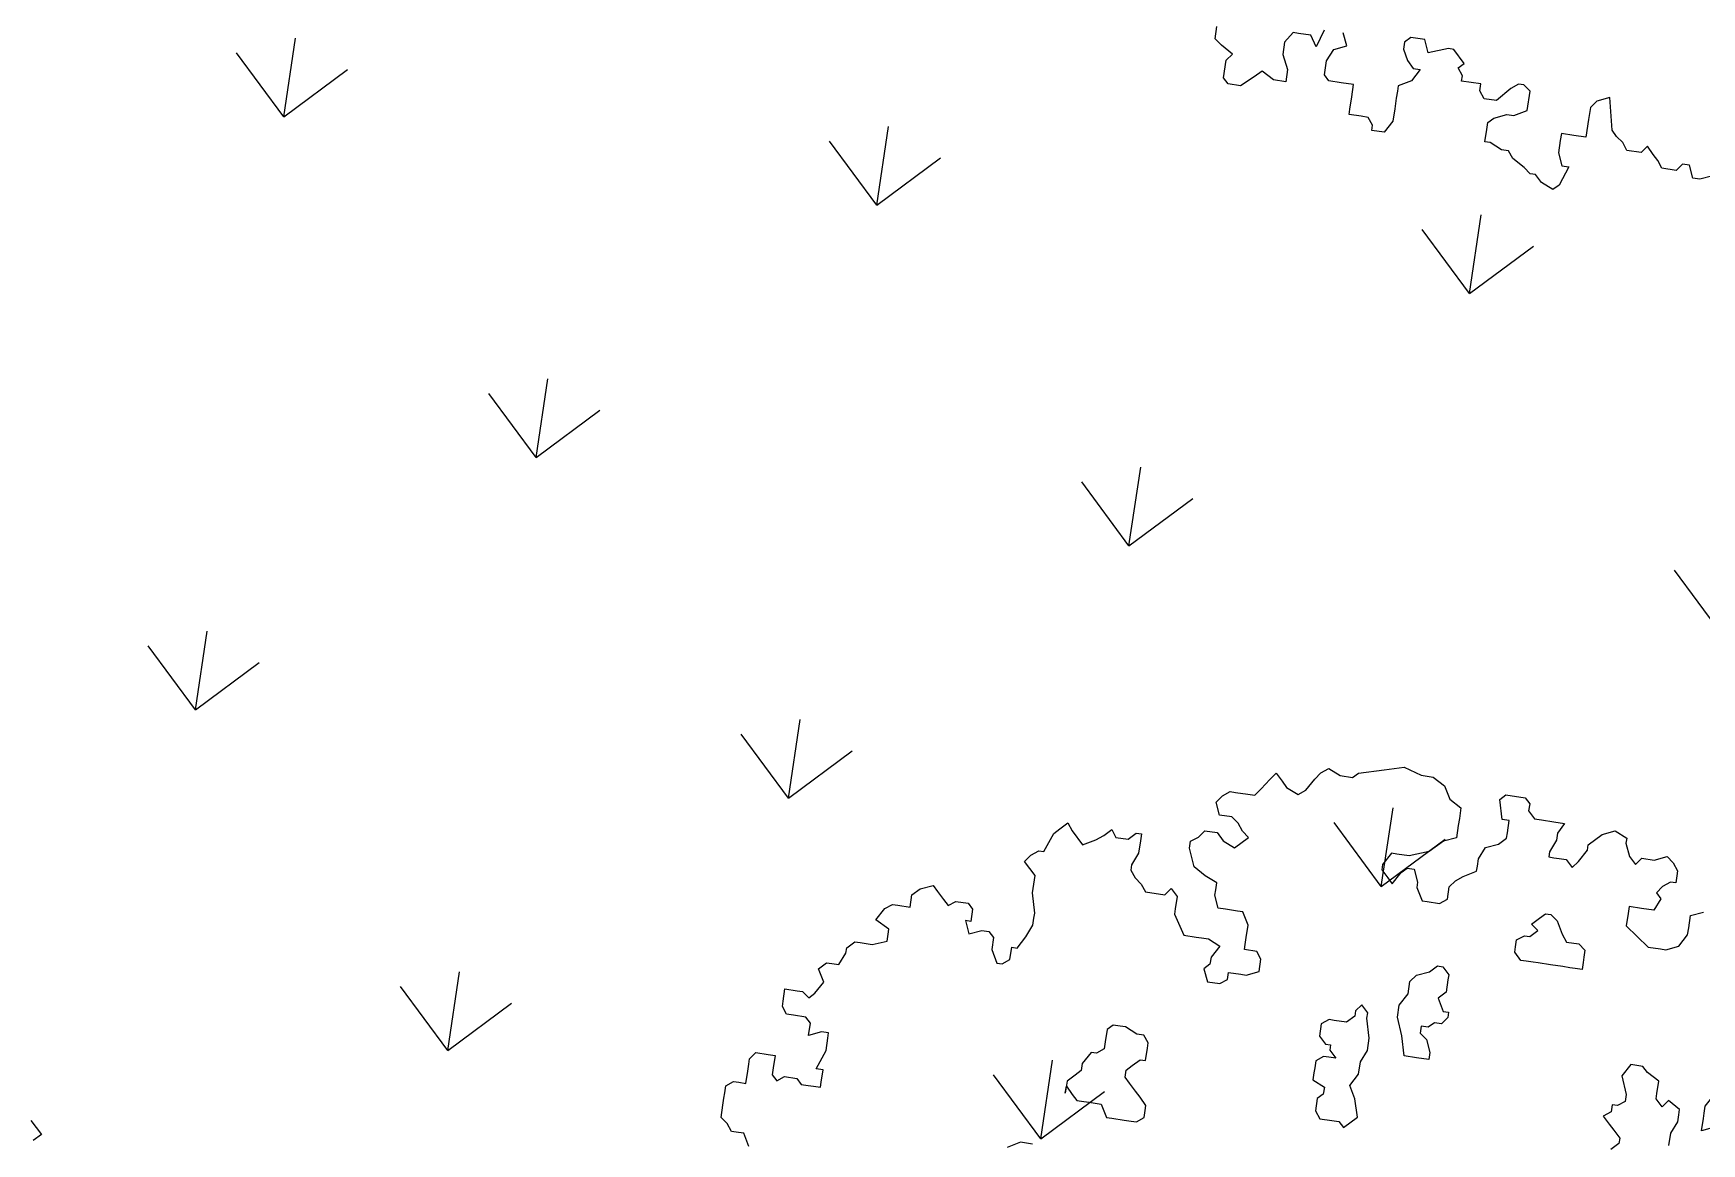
# Model space of a CAD drawing. Header units: millimetres. Extents: x 338 to 506, y 179 to 335.
# Drawn here: x 386.66 to 394.65, y 311.67 to 316.99 of the extents above; entities that cross this region are included whole.
import ezdxf

# ---------------------------------------------------------------- set-up
doc = ezdxf.new("R2010")
doc.units = ezdxf.units.MM
for name, color, linetype in [('ANDEN', 251, 'Continuous'), ('ARBOL-TOP', 3, 'Continuous'), ('MUROS', 32, 'Continuous')]:
    doc.layers.add(name, color=color, linetype=linetype)

# ---------------------------------------------------------------- blocks, each defined once
blk = doc.blocks.new('*X960')
at = {"color": 0}
for p, q in [((129.7443, 117.7067), (130.0138, 117.9761)), ((132.618, 117.7067), (132.8874, 117.9761)), ((129.7443, 117.7067), (130.0138, 117.4373)), ((129.7443, 117.7067), (130.1253, 117.7067)), ((132.618, 117.7067), (132.8874, 117.4373)), ((132.618, 117.7067), (132.999, 117.7067)), ((128.3075, 116.2699), (128.5769, 116.5393)), ((131.1812, 116.2699), (131.4506, 116.5393)), ((128.3075, 116.2699), (128.5769, 116.0005)), ((128.3075, 116.2699), (128.6885, 116.2699)), ((131.1812, 116.2699), (131.4506, 116.0005)), ((131.1812, 116.2699), (131.5622, 116.2699)), ((129.7443, 114.833), (130.0138, 115.1024)), ((132.618, 114.833), (132.8874, 115.1024)), ((129.7443, 114.833), (130.0138, 114.5636)), ((129.7443, 114.833), (130.1253, 114.833)), ((132.618, 114.833), (132.8874, 114.5636)), ((132.618, 114.833), (132.999, 114.833)), ((128.3075, 113.3962), (128.5769, 113.6656)), ((131.1812, 113.3962), (131.4506, 113.6656)), ((128.3075, 113.3962), (128.5769, 113.1268)), ((128.3075, 113.3962), (128.6885, 113.3962)), ((131.1812, 113.3962), (131.4506, 113.1268)), ((131.1812, 113.3962), (131.5622, 113.3962)), ((129.7443, 111.9594), (130.0138, 112.2288)), ((132.618, 111.9594), (132.8874, 112.2288)), ((129.7443, 111.9594), (130.0138, 111.6899)), ((129.7443, 111.9594), (130.1253, 111.9594)), ((132.618, 111.9594), (132.8874, 111.6899)), ((132.618, 111.9594), (132.999, 111.9594)), ((131.1812, 110.5225), (131.4506, 110.7919))]:
    blk.add_line(p, q, dxfattribs=at)
blk = doc.blocks.new('ARBOLITO')
at = {"linetype": 'ByBlock'}
for points in [[(461.8141, 69.2524), (461.8058, 69.267), (461.7996, 69.267), (461.7912, 69.267), (461.785, 69.2753), (461.7767, 69.2815), (461.7767, 69.2961), (461.7767, 69.3044), (461.7767, 69.3106), (461.7767, 69.3189), (461.785, 69.3252), (461.7912, 69.3252), (461.7996, 69.3252), (461.7996, 69.3397), (461.7996, 69.348), (461.7996, 69.3543), (461.8058, 69.3626), (461.8203, 69.3626), (461.8286, 69.3626), (461.8286, 69.348), (461.8286, 69.3397), (461.8349, 69.3335), (461.8432, 69.3397), (461.8577, 69.3397), (461.864, 69.3335), (461.8723, 69.3335), (461.8785, 69.3335), (461.8868, 69.3335), (461.8868, 69.3397), (461.8868, 69.3543), (461.8785, 69.3543), (461.8868, 69.3771), (461.8868, 69.3917), (461.8868, 69.3979), (461.8785, 69.3979), (461.864, 69.3917), (461.864, 69.4062), (461.8577, 69.4124), (461.8432, 69.4124), (461.8349, 69.4124), (461.8286, 69.4207), (461.8286, 69.427), (461.8286, 69.4415), (461.8432, 69.4415), (461.8494, 69.4415), (461.8577, 69.4353), (461.864, 69.4415), (461.8723, 69.4561), (461.864, 69.4706), (461.8723, 69.4789), (461.8785, 69.4789), (461.8868, 69.4789), (461.8931, 69.4935), (461.8931, 69.4997), (461.9014, 69.508), (461.9076, 69.508), (461.9221, 69.508), (461.9388, 69.5143), (461.9388, 69.5226), (461.9388, 69.5288), (461.9221, 69.5371), (461.9305, 69.5517), (461.9388, 69.5579), (461.945, 69.5579), (461.9595, 69.5579), (461.9595, 69.5724), (461.9679, 69.5807), (461.9824, 69.587), (461.9886, 69.5807), (461.997, 69.5724), (462.0032, 69.5662), (462.0115, 69.5724), (462.026, 69.5724), (462.0323, 69.5662), (462.0323, 69.5517), (462.026, 69.5517), (462.0323, 69.5371), (462.0468, 69.5433), (462.0551, 69.5433), (462.0614, 69.5371), (462.0614, 69.5226), (462.0697, 69.508), (462.0759, 69.508), (462.0842, 69.5143), (462.0842, 69.5288), (462.0905, 69.5288), (462.0988, 69.5433), (462.105, 69.5579), (462.105, 69.5662), (462.105, 69.5724), (462.0988, 69.5953), (462.0988, 69.6161), (462.0842, 69.6306), (462.0905, 69.6389), (462.0988, 69.6452), (462.105, 69.6452), (462.1133, 69.668), (462.1195, 69.6742), (462.1279, 69.6826), (462.1341, 69.6742), (462.1486, 69.6597), (462.1632, 69.668), (462.1715, 69.6742), (462.1798, 69.6826), (462.186, 69.6742), (462.2006, 69.6742), (462.2089, 69.6826), (462.2151, 69.6826), (462.2151, 69.6742), (462.2151, 69.6597), (462.2089, 69.6452), (462.2089, 69.6389), (462.2151, 69.6306), (462.2234, 69.6244), (462.2297, 69.6161), (462.2525, 69.6161), (462.2588, 69.6244), (462.2671, 69.6161), (462.2671, 69.6015), (462.2671, 69.5953), (462.2816, 69.5724), (462.2962, 69.5724), (462.3024, 69.5724), (462.3107, 69.5724), (462.3253, 69.5662), (462.3169, 69.5517), (462.3169, 69.5433), (462.3107, 69.5371), (462.3169, 69.5226), (462.3315, 69.5226), (462.3398, 69.5288), (462.3398, 69.5371), (462.3543, 69.5371), (462.3606, 69.5371), (462.3751, 69.5433), (462.3751, 69.5579), (462.3689, 69.5662), (462.3543, 69.5662), (462.3543, 69.5724), (462.3543, 69.5807), (462.3543, 69.5953), (462.346, 69.6098), (462.3398, 69.6098), (462.3253, 69.6098), (462.3169, 69.6098), (462.3107, 69.6244), (462.3107, 69.6306), (462.3107, 69.6389), (462.2962, 69.6452), (462.2816, 69.6535), (462.2733, 69.6742), (462.2733, 69.6826), (462.2816, 69.6888), (462.2879, 69.6971), (462.3024, 69.6971), (462.3107, 69.6888), (462.3253, 69.6826), (462.3398, 69.6971), (462.3315, 69.7033), (462.3253, 69.7117), (462.3169, 69.7179), (462.3024, 69.7179), (462.2962, 69.7324), (462.3024, 69.7407), (462.3107, 69.747), (462.3169, 69.747), (462.3315, 69.747), (462.3398, 69.747), (462.346, 69.7553), (462.3543, 69.7678), (462.3606, 69.7761), (462.3689, 69.7678), (462.3751, 69.7615), (462.3897, 69.7553), (462.398, 69.7615), (462.4063, 69.7761), (462.4125, 69.7844), (462.4208, 69.7906), (462.4354, 69.7844), (462.4499, 69.7844), (462.4562, 69.7906), (462.4853, 69.7989), (462.5081, 69.8052), (462.5289, 69.7989), (462.5434, 69.7989), (462.558, 69.7906), (462.5663, 69.7761), (462.5808, 69.7678), (462.5808, 69.7553), (462.5808, 69.747), (462.5808, 69.7324), (462.5663, 69.7262), (462.5517, 69.7117), (462.5289, 69.7033), (462.5143, 69.7033), (462.5081, 69.7033), (462.4998, 69.6888), (462.4998, 69.6826), (462.5081, 69.6742), (462.5143, 69.668), (462.5227, 69.6826), (462.5289, 69.6888), (462.5372, 69.6888), (462.5434, 69.6742), (462.5434, 69.668), (462.5517, 69.6535), (462.558, 69.6535), (462.5725, 69.6535), (462.5808, 69.6597), (462.5808, 69.6742), (462.5871, 69.6826), (462.5954, 69.6888), (462.6099, 69.6971), (462.6099, 69.7033), (462.6099, 69.7117), (462.6162, 69.7262), (462.6307, 69.7324), (462.639, 69.7407), (462.639, 69.747), (462.639, 69.7615), (462.6307, 69.7615), (462.6245, 69.7844), (462.6307, 69.7906), (462.6536, 69.7906), (462.6598, 69.7844), (462.6598, 69.7761), (462.6681, 69.7678), (462.6764, 69.7678), (462.691, 69.7678), (462.7034, 69.7678), (462.6972, 69.7553), (462.6972, 69.747), (462.691, 69.7324), (462.691, 69.7262), (462.6972, 69.7262), (462.7034, 69.7262), (462.7117, 69.7262), (462.7201, 69.7179), (462.7263, 69.7262), (462.7346, 69.7407), (462.7346, 69.747), (462.7491, 69.7615), (462.7637, 69.7678), (462.7782, 69.7615), (462.7782, 69.7553), (462.7845, 69.7407), (462.7928, 69.7324), (462.799, 69.7407), (462.8136, 69.7407), (462.8281, 69.747), (462.8364, 69.7407), (462.8427, 69.7324), (462.8427, 69.7262), (462.8427, 69.7179), (462.8364, 69.7179), (462.8281, 69.7117), (462.8219, 69.7033), (462.8281, 69.6971), (462.8219, 69.6826), (462.8073, 69.6826), (462.7928, 69.6826), (462.7928, 69.6742), (462.7928, 69.6597), (462.8219, 69.6389), (462.8364, 69.6389), (462.8427, 69.6389), (462.8572, 69.6452), (462.8655, 69.6597), (462.8655, 69.668), (462.8655, 69.6826), (462.8801, 69.6888)], [(463.3185, 69.1589), (463.333, 69.1444), (463.3247, 69.1361)], [(462.7637, 68.2571), (462.7491, 68.2509), (462.7408, 68.2509), (462.7346, 68.2654), (462.7263, 68.2654), (462.7201, 68.2571), (462.7034, 68.2571), (462.6972, 68.2654), (462.691, 68.2717), (462.6827, 68.28), (462.6764, 68.2717), (462.6598, 68.2717), (462.6536, 68.28), (462.6453, 68.2862), (462.639, 68.2925), (462.6307, 68.3299), (462.6162, 68.3236), (462.6099, 68.3153), (462.6099, 68.3008), (462.6099, 68.28), (462.5954, 68.28), (462.5808, 68.28), (462.5808, 68.2717), (462.5808, 68.2571), (462.5871, 68.2426), (462.5954, 68.2426), (462.5871, 68.2197), (462.5808, 68.2135), (462.5663, 68.2197), (462.558, 68.228), (462.5517, 68.228), (462.5434, 68.2343), (462.5289, 68.2426), (462.5227, 68.2509), (462.5143, 68.2509), (462.4998, 68.2571), (462.4936, 68.2571), (462.4936, 68.2717), (462.4936, 68.28), (462.4998, 68.2862), (462.5143, 68.2925), (462.5227, 68.2925), (462.5372, 68.3008), (462.5372, 68.3236), (462.5289, 68.3299), (462.5227, 68.3299), (462.5143, 68.3236), (462.4998, 68.307), (462.4853, 68.307), (462.479, 68.3153), (462.479, 68.3236), (462.4562, 68.3236), (462.4562, 68.3299), (462.4499, 68.3382), (462.4562, 68.3444), (462.4416, 68.3589), (462.4354, 68.3589), (462.4125, 68.3506), (462.4063, 68.3652), (462.3897, 68.3652), (462.3834, 68.3589), (462.3834, 68.3506), (462.3897, 68.3382), (462.398, 68.3299), (462.4063, 68.3299), (462.398, 68.3153), (462.3834, 68.307), (462.3834, 68.3008), (462.3834, 68.2925), (462.3834, 68.28), (462.3834, 68.2654), (462.3751, 68.2509), (462.3606, 68.2509), (462.3606, 68.2571), (462.3543, 68.2654), (462.346, 68.2654), (462.3315, 68.2654), (462.3315, 68.2717), (462.3315, 68.2862), (462.3315, 68.3008), (462.3169, 68.3008), (462.3024, 68.3008), (462.2962, 68.307), (462.2962, 68.3153), (462.2962, 68.3236), (462.3024, 68.3382), (462.3169, 68.3444), (462.3107, 68.3589)], [(462.2879, 68.3589), (462.2816, 68.3382), (462.2733, 68.3506), (462.2588, 68.3506), (462.2525, 68.3506), (462.2442, 68.3382), (462.2442, 68.3236), (462.2525, 68.307), (462.2525, 68.2925), (462.238, 68.2925), (462.2234, 68.3008), (462.2151, 68.2925), (462.2006, 68.28), (462.186, 68.28), (462.1798, 68.2862), (462.1798, 68.307), (462.186, 68.3153), (462.1715, 68.3236), (462.1632, 68.3299), (462.1632, 68.3444)], [(461.8141, 69.2524), (461.8058, 69.267), (461.7996, 69.267), (461.7912, 69.267), (461.785, 69.2753), (461.7767, 69.2815), (461.7767, 69.2961), (461.7767, 69.3044), (461.7767, 69.3106), (461.7767, 69.3189), (461.785, 69.3252), (461.7912, 69.3252), (461.7996, 69.3252), (461.7996, 69.3397), (461.7996, 69.348), (461.7996, 69.3543), (461.8058, 69.3626), (461.8203, 69.3626), (461.8286, 69.3626), (461.8286, 69.348), (461.8286, 69.3397), (461.8349, 69.3335), (461.8432, 69.3397), (461.8577, 69.3397), (461.864, 69.3335), (461.8723, 69.3335), (461.8785, 69.3335), (461.8868, 69.3335), (461.8868, 69.3397), (461.8868, 69.3543), (461.8785, 69.3543), (461.8868, 69.3771), (461.8868, 69.3917), (461.8868, 69.3979), (461.8785, 69.3979), (461.864, 69.3917), (461.864, 69.4062), (461.8577, 69.4124), (461.8432, 69.4124), (461.8349, 69.4124), (461.8286, 69.4207), (461.8286, 69.427), (461.8286, 69.4415), (461.8432, 69.4415), (461.8494, 69.4415), (461.8577, 69.4353), (461.864, 69.4415), (461.8723, 69.4561), (461.864, 69.4706), (461.8723, 69.4789), (461.8785, 69.4789), (461.8868, 69.4789), (461.8931, 69.4935), (461.8931, 69.4997), (461.9014, 69.508), (461.9076, 69.508), (461.9221, 69.508), (461.9388, 69.5143), (461.9388, 69.5226), (461.9388, 69.5288), (461.9221, 69.5371), (461.9305, 69.5517), (461.9388, 69.5579), (461.945, 69.5579), (461.9595, 69.5579), (461.9595, 69.5724), (461.9679, 69.5807), (461.9824, 69.587), (461.9886, 69.5807), (461.997, 69.5724), (462.0032, 69.5662), (462.0115, 69.5724), (462.026, 69.5724), (462.0323, 69.5662), (462.0323, 69.5517), (462.026, 69.5517), (462.0323, 69.5371), (462.0468, 69.5433), (462.0551, 69.5433), (462.0614, 69.5371), (462.0614, 69.5226), (462.0697, 69.508), (462.0759, 69.508), (462.0842, 69.5143), (462.0842, 69.5288), (462.0905, 69.5288), (462.0988, 69.5433), (462.105, 69.5579), (462.105, 69.5662), (462.105, 69.5724), (462.0988, 69.5953), (462.0988, 69.6161), (462.0842, 69.6306), (462.0905, 69.6389), (462.0988, 69.6452), (462.105, 69.6452), (462.1133, 69.668), (462.1195, 69.6742), (462.1279, 69.6826), (462.1341, 69.6742), (462.1486, 69.6597), (462.1632, 69.668), (462.1715, 69.6742), (462.1798, 69.6826), (462.186, 69.6742), (462.2006, 69.6742), (462.2089, 69.6826), (462.2151, 69.6826), (462.2151, 69.6742), (462.2151, 69.6597), (462.2089, 69.6452), (462.2089, 69.6389), (462.2151, 69.6306), (462.2234, 69.6244), (462.2297, 69.6161), (462.2525, 69.6161), (462.2588, 69.6244), (462.2671, 69.6161), (462.2671, 69.6015), (462.2671, 69.5953), (462.2816, 69.5724), (462.2962, 69.5724), (462.3024, 69.5724), (462.3107, 69.5724), (462.3253, 69.5662), (462.3169, 69.5517), (462.3169, 69.5433), (462.3107, 69.5371), (462.3169, 69.5226), (462.3315, 69.5226), (462.3398, 69.5288), (462.3398, 69.5371), (462.3543, 69.5371), (462.3606, 69.5371), (462.3751, 69.5433), (462.3751, 69.5579), (462.3689, 69.5662), (462.3543, 69.5662), (462.3543, 69.5724), (462.3543, 69.5807), (462.3543, 69.5953), (462.346, 69.6098), (462.3398, 69.6098), (462.3253, 69.6098), (462.3169, 69.6098), (462.3107, 69.6244), (462.3107, 69.6306), (462.3107, 69.6389), (462.2962, 69.6452), (462.2816, 69.6535), (462.2733, 69.6742), (462.2733, 69.6826), (462.2816, 69.6888), (462.2879, 69.6971), (462.3024, 69.6971), (462.3107, 69.6888), (462.3253, 69.6826), (462.3398, 69.6971), (462.3315, 69.7033), (462.3253, 69.7117), (462.3169, 69.7179), (462.3024, 69.7179), (462.2962, 69.7324), (462.3024, 69.7407), (462.3107, 69.747), (462.3169, 69.747), (462.3315, 69.747), (462.3398, 69.747), (462.346, 69.7553), (462.3543, 69.7678), (462.3606, 69.7761), (462.3689, 69.7678), (462.3751, 69.7615), (462.3897, 69.7553), (462.398, 69.7615), (462.4063, 69.7761), (462.4125, 69.7844), (462.4208, 69.7906), (462.4354, 69.7844), (462.4499, 69.7844), (462.4562, 69.7906), (462.4853, 69.7989), (462.5081, 69.8052), (462.5289, 69.7989), (462.5434, 69.7989), (462.558, 69.7906), (462.5663, 69.7761), (462.5808, 69.7678), (462.5808, 69.7553), (462.5808, 69.747), (462.5808, 69.7324), (462.5663, 69.7262), (462.5517, 69.7117), (462.5289, 69.7033), (462.5143, 69.7033), (462.5081, 69.7033), (462.4998, 69.6888), (462.4998, 69.6826), (462.5081, 69.6742), (462.5143, 69.668), (462.5227, 69.6826), (462.5289, 69.6888), (462.5372, 69.6888), (462.5434, 69.6742), (462.5434, 69.668), (462.5517, 69.6535), (462.558, 69.6535), (462.5725, 69.6535), (462.5808, 69.6597), (462.5808, 69.6742), (462.5871, 69.6826), (462.5954, 69.6888), (462.6099, 69.6971), (462.6099, 69.7033), (462.6099, 69.7117), (462.6162, 69.7262), (462.6307, 69.7324), (462.639, 69.7407), (462.639, 69.747), (462.639, 69.7615), (462.6307, 69.7615), (462.6245, 69.7844), (462.6307, 69.7906), (462.6536, 69.7906), (462.6598, 69.7844), (462.6598, 69.7761), (462.6681, 69.7678), (462.6764, 69.7678), (462.691, 69.7678), (462.7034, 69.7678), (462.6972, 69.7553), (462.6972, 69.747), (462.691, 69.7324), (462.691, 69.7262), (462.6972, 69.7262), (462.7034, 69.7262), (462.7117, 69.7262), (462.7201, 69.7179), (462.7263, 69.7262), (462.7346, 69.7407), (462.7346, 69.747), (462.7491, 69.7615), (462.7637, 69.7678), (462.7782, 69.7615), (462.7782, 69.7553), (462.7845, 69.7407), (462.7928, 69.7324), (462.799, 69.7407), (462.8136, 69.7407), (462.8281, 69.747), (462.8364, 69.7407), (462.8427, 69.7324), (462.8427, 69.7262), (462.8427, 69.7179), (462.8364, 69.7179), (462.8281, 69.7117), (462.8219, 69.7033), (462.8281, 69.6971), (462.8219, 69.6826), (462.8073, 69.6826), (462.7928, 69.6826), (462.7928, 69.6742), (462.7928, 69.6597), (462.8219, 69.6389), (462.8364, 69.6389), (462.8427, 69.6389), (462.8572, 69.6452), (462.8655, 69.6597), (462.8655, 69.668), (462.8655, 69.6826), (462.8801, 69.6888)], [(463.3185, 69.1589), (463.333, 69.1444), (463.3247, 69.1361)], [(462.7637, 68.2571), (462.7491, 68.2509), (462.7408, 68.2509), (462.7346, 68.2654), (462.7263, 68.2654), (462.7201, 68.2571), (462.7034, 68.2571), (462.6972, 68.2654), (462.691, 68.2717), (462.6827, 68.28), (462.6764, 68.2717), (462.6598, 68.2717), (462.6536, 68.28), (462.6453, 68.2862), (462.639, 68.2925), (462.6307, 68.3299), (462.6162, 68.3236), (462.6099, 68.3153), (462.6099, 68.3008), (462.6099, 68.28), (462.5954, 68.28), (462.5808, 68.28), (462.5808, 68.2717), (462.5808, 68.2571), (462.5871, 68.2426), (462.5954, 68.2426), (462.5871, 68.2197), (462.5808, 68.2135), (462.5663, 68.2197), (462.558, 68.228), (462.5517, 68.228), (462.5434, 68.2343), (462.5289, 68.2426), (462.5227, 68.2509), (462.5143, 68.2509), (462.4998, 68.2571), (462.4936, 68.2571), (462.4936, 68.2717), (462.4936, 68.28), (462.4998, 68.2862), (462.5143, 68.2925), (462.5227, 68.2925), (462.5372, 68.3008), (462.5372, 68.3236), (462.5289, 68.3299), (462.5227, 68.3299), (462.5143, 68.3236), (462.4998, 68.307), (462.4853, 68.307), (462.479, 68.3153), (462.479, 68.3236), (462.4562, 68.3236), (462.4562, 68.3299), (462.4499, 68.3382), (462.4562, 68.3444), (462.4416, 68.3589), (462.4354, 68.3589), (462.4125, 68.3506), (462.4063, 68.3652), (462.3897, 68.3652), (462.3834, 68.3589), (462.3834, 68.3506), (462.3897, 68.3382), (462.398, 68.3299), (462.4063, 68.3299), (462.398, 68.3153), (462.3834, 68.307), (462.3834, 68.3008), (462.3834, 68.2925), (462.3834, 68.28), (462.3834, 68.2654), (462.3751, 68.2509), (462.3606, 68.2509), (462.3606, 68.2571), (462.3543, 68.2654), (462.346, 68.2654), (462.3315, 68.2654), (462.3315, 68.2717), (462.3315, 68.2862), (462.3315, 68.3008), (462.3169, 68.3008), (462.3024, 68.3008), (462.2962, 68.307), (462.2962, 68.3153), (462.2962, 68.3236), (462.3024, 68.3382), (462.3169, 68.3444), (462.3107, 68.3589)], [(462.2879, 68.3589), (462.2816, 68.3382), (462.2733, 68.3506), (462.2588, 68.3506), (462.2525, 68.3506), (462.2442, 68.3382), (462.2442, 68.3236), (462.2525, 68.307), (462.2525, 68.2925), (462.238, 68.2925), (462.2234, 68.3008), (462.2151, 68.2925), (462.2006, 68.28), (462.186, 68.28), (462.1798, 68.2862), (462.1798, 68.307), (462.186, 68.3153), (462.1715, 68.3236), (462.1632, 68.3299), (462.1632, 68.3444)], [(462.7117, 69.6015), (462.6972, 69.6015), (462.691, 69.6015), (462.6827, 69.6015), (462.6764, 69.6015), (462.6681, 69.6098), (462.6681, 69.6161), (462.6681, 69.6244), (462.6764, 69.6306), (462.6827, 69.6306), (462.691, 69.6389), (462.6827, 69.6452), (462.691, 69.6535), (462.6972, 69.6597), (462.7034, 69.6597), (462.7117, 69.6535), (462.7201, 69.6389), (462.7263, 69.6306), (462.7408, 69.6306), (462.7491, 69.6244), (462.7491, 69.6161), (462.7491, 69.6098), (462.7491, 69.6015), (462.7408, 69.6015), (462.7346, 69.6015), (462.7263, 69.6015), (462.7117, 69.6015), (462.7117, 69.6015)], [(462.7117, 69.6015), (462.6972, 69.6015), (462.691, 69.6015), (462.6827, 69.6015), (462.6764, 69.6015), (462.6681, 69.6098), (462.6681, 69.6161), (462.6681, 69.6244), (462.6764, 69.6306), (462.6827, 69.6306), (462.691, 69.6389), (462.6827, 69.6452), (462.691, 69.6535), (462.6972, 69.6597), (462.7034, 69.6597), (462.7117, 69.6535), (462.7201, 69.6389), (462.7263, 69.6306), (462.7408, 69.6306), (462.7491, 69.6244), (462.7491, 69.6161), (462.7491, 69.6098), (462.7491, 69.6015), (462.7408, 69.6015), (462.7346, 69.6015), (462.7263, 69.6015), (462.7117, 69.6015)], [(462.5725, 69.508), (462.5725, 69.4997), (462.5808, 69.4935), (462.5871, 69.4789), (462.5871, 69.4706), (462.5725, 69.4706), (462.558, 69.4706), (462.5517, 69.4935), (462.5434, 69.5143), (462.5434, 69.5288), (462.5517, 69.5433), (462.5517, 69.5579), (462.558, 69.5662), (462.5725, 69.5724), (462.5808, 69.5807), (462.5871, 69.5807), (462.5954, 69.5724), (462.5954, 69.5662), (462.5954, 69.5517), (462.5871, 69.5433), (462.5954, 69.5288), (462.6016, 69.5288), (462.6016, 69.5226), (462.5954, 69.5143), (462.5871, 69.5143), (462.5808, 69.508), (462.5725, 69.508), (462.5725, 69.508)], [(462.5725, 69.508), (462.5725, 69.4997), (462.5808, 69.4935), (462.5871, 69.4789), (462.5871, 69.4706), (462.5725, 69.4706), (462.558, 69.4706), (462.5517, 69.4935), (462.5434, 69.5143), (462.5434, 69.5288), (462.5517, 69.5433), (462.5517, 69.5579), (462.558, 69.5662), (462.5725, 69.5724), (462.5808, 69.5807), (462.5871, 69.5807), (462.5954, 69.5724), (462.5954, 69.5662), (462.5954, 69.5517), (462.5871, 69.5433), (462.5954, 69.5288), (462.6016, 69.5288), (462.6016, 69.5226), (462.5954, 69.5143), (462.5871, 69.5143), (462.5808, 69.508), (462.5725, 69.508)], [(462.5143, 69.3917), (462.5081, 69.4124), (462.4998, 69.427), (462.5081, 69.4415), (462.5081, 69.4561), (462.5143, 69.4706), (462.5143, 69.4852), (462.5081, 69.508), (462.5081, 69.5143), (462.4998, 69.5226), (462.4936, 69.5143), (462.4936, 69.508), (462.4853, 69.4997), (462.4707, 69.4997), (462.4645, 69.4997), (462.4562, 69.4935), (462.4562, 69.4789), (462.4645, 69.4706), (462.4707, 69.4706), (462.4707, 69.4644), (462.479, 69.4561), (462.4707, 69.4561), (462.4645, 69.4561), (462.4562, 69.4498), (462.4562, 69.4415), (462.4562, 69.4353), (462.4562, 69.427), (462.4707, 69.4207), (462.4707, 69.4124), (462.4645, 69.4062), (462.4645, 69.3917), (462.4707, 69.3833), (462.4853, 69.3833), (462.4936, 69.3833), (462.4998, 69.3771), (462.5143, 69.3917), (462.5143, 69.3917)], [(462.5143, 69.3917), (462.5081, 69.4124), (462.4998, 69.427), (462.5081, 69.4415), (462.5081, 69.4561), (462.5143, 69.4706), (462.5143, 69.4852), (462.5081, 69.508), (462.5081, 69.5143), (462.4998, 69.5226), (462.4936, 69.5143), (462.4936, 69.508), (462.4853, 69.4997), (462.4707, 69.4997), (462.4645, 69.4997), (462.4562, 69.4935), (462.4562, 69.4789), (462.4645, 69.4706), (462.4707, 69.4706), (462.4707, 69.4644), (462.479, 69.4561), (462.4707, 69.4561), (462.4645, 69.4561), (462.4562, 69.4498), (462.4562, 69.4415), (462.4562, 69.4353), (462.4562, 69.427), (462.4707, 69.4207), (462.4707, 69.4124), (462.4645, 69.4062), (462.4645, 69.3917), (462.4707, 69.3833), (462.4853, 69.3833), (462.4936, 69.3833), (462.4998, 69.3771), (462.5143, 69.3917)], [(462.8801, 69.4124), (462.8801, 69.427), (462.8863, 69.4415), (462.8863, 69.4498), (462.8863, 69.4561), (462.8717, 69.4644), (462.8655, 69.4561), (462.8572, 69.4644), (462.8572, 69.4706), (462.8572, 69.4852), (462.8427, 69.4935), (462.8364, 69.4997), (462.8219, 69.4997), (462.8136, 69.4852), (462.8219, 69.4644), (462.8219, 69.4561), (462.8136, 69.4498), (462.8073, 69.4498), (462.8073, 69.4415), (462.799, 69.4353), (462.8073, 69.427), (462.8136, 69.4207), (462.8219, 69.4124), (462.8219, 69.4062), (462.8136, 69.3979)], [(462.8801, 69.4124), (462.8801, 69.427), (462.8863, 69.4415), (462.8863, 69.4498), (462.8863, 69.4561), (462.8717, 69.4644), (462.8655, 69.4561), (462.8572, 69.4644), (462.8572, 69.4706), (462.8572, 69.4852), (462.8427, 69.4935), (462.8364, 69.4997), (462.8219, 69.4997), (462.8136, 69.4852), (462.8219, 69.4644), (462.8219, 69.4561), (462.8136, 69.4498), (462.8073, 69.4498), (462.8073, 69.4415), (462.799, 69.4353), (462.8073, 69.427), (462.8136, 69.4207), (462.8219, 69.4124), (462.8219, 69.4062), (462.8136, 69.3979)], [(462.9154, 69.4353), (462.9154, 69.4498), (462.9154, 69.4561), (462.9154, 69.4644), (462.9237, 69.4789), (462.9299, 69.4789), (462.9382, 69.4789), (462.9445, 69.4852), (462.9528, 69.4935), (462.9611, 69.4997), (462.9673, 69.4997), (462.9756, 69.4935), (462.9756, 69.4852), (462.9673, 69.4706), (462.9611, 69.4644), (462.9445, 69.4644), (462.9382, 69.4561), (462.9299, 69.4415), (462.9154, 69.4353), (462.9154, 69.4353)], [(462.9154, 69.4353), (462.9154, 69.4498), (462.9154, 69.4561), (462.9154, 69.4644), (462.9237, 69.4789), (462.9299, 69.4789), (462.9382, 69.4789), (462.9445, 69.4852), (462.9528, 69.4935), (462.9611, 69.4997), (462.9673, 69.4997), (462.9756, 69.4935), (462.9756, 69.4852), (462.9673, 69.4706), (462.9611, 69.4644), (462.9445, 69.4644), (462.9382, 69.4561), (462.9299, 69.4415), (462.9154, 69.4353)], [(462.1715, 69.3771), (462.1798, 69.3688), (462.186, 69.3626), (462.1944, 69.3626), (462.2006, 69.3626), (462.2151, 69.3626), (462.2234, 69.348), (462.2297, 69.348), (462.2442, 69.348), (462.2525, 69.348), (462.2588, 69.348), (462.2671, 69.3543), (462.2671, 69.3626), (462.2671, 69.3688), (462.2588, 69.3771), (462.2525, 69.3833), (462.2442, 69.3917), (462.238, 69.3979), (462.238, 69.4062), (462.2442, 69.4124), (462.2525, 69.4207), (462.2588, 69.4207), (462.2588, 69.4353), (462.2588, 69.4415), (462.2525, 69.4498), (462.2442, 69.4498), (462.2297, 69.4561), (462.2234, 69.4561), (462.2151, 69.4561), (462.2089, 69.4498), (462.2089, 69.4353), (462.2089, 69.427), (462.2006, 69.4207), (462.1944, 69.4207), (462.186, 69.4062), (462.186, 69.3979), (462.1798, 69.3917), (462.1715, 69.3833), (462.1715, 69.3688), (462.1715, 69.3771), (462.1715, 69.3771)], [(462.1715, 69.3771), (462.1798, 69.3688), (462.186, 69.3626), (462.1944, 69.3626), (462.2006, 69.3626), (462.2151, 69.3626), (462.2234, 69.348), (462.2297, 69.348), (462.2442, 69.348), (462.2525, 69.348), (462.2588, 69.348), (462.2671, 69.3543), (462.2671, 69.3626), (462.2671, 69.3688), (462.2588, 69.3771), (462.2525, 69.3833), (462.2442, 69.3917), (462.238, 69.3979), (462.238, 69.4062), (462.2442, 69.4124), (462.2525, 69.4207), (462.2588, 69.4207), (462.2588, 69.4353), (462.2588, 69.4415), (462.2525, 69.4498), (462.2442, 69.4498), (462.2297, 69.4561), (462.2234, 69.4561), (462.2151, 69.4561), (462.2089, 69.4498), (462.2089, 69.4353), (462.2089, 69.427), (462.2006, 69.4207), (462.1944, 69.4207), (462.186, 69.4062), (462.186, 69.3979), (462.1798, 69.3917), (462.1715, 69.3833), (462.1715, 69.3688), (462.1715, 69.3771)], [(462.1424, 69.3044), (462.1279, 69.3044), (462.1133, 69.2961)], [(462.1424, 69.3044), (462.1279, 69.3044), (462.1133, 69.2961)]]:
    blk.add_lwpolyline(points, dxfattribs=at)
blk = doc.blocks.new('A$C7152A42C')
at = {"layer": 'ANDEN', "color": 251, "linetype": 'Continuous'}
blk.add_blockref('*X960', (0, 0), dxfattribs=at)
at = {"layer": 'ARBOL-TOP', "color": 3, "linetype": 'ByBlock', "xscale": 4.090679926752369, "yscale": 4.090679926752369, "zscale": 4.090679926752369, "rotation": 270}
for p in [(-155.22509, 2013.48433), (-155.22509, 2003.90737), (-145.87066, 2003.90737)]:
    blk.add_blockref('ARBOLITO', p, dxfattribs=at)

msp = doc.modelspace()

# ---------------------------------------------------------------- block references
at = {"layer": 'MUROS', "color": 32, "rotation": 81.53046525965426}
msp.add_blockref('A$C7152A42C', (484.7482, 168.0844), dxfattribs=at)

doc.saveas('drawing.dxf')
